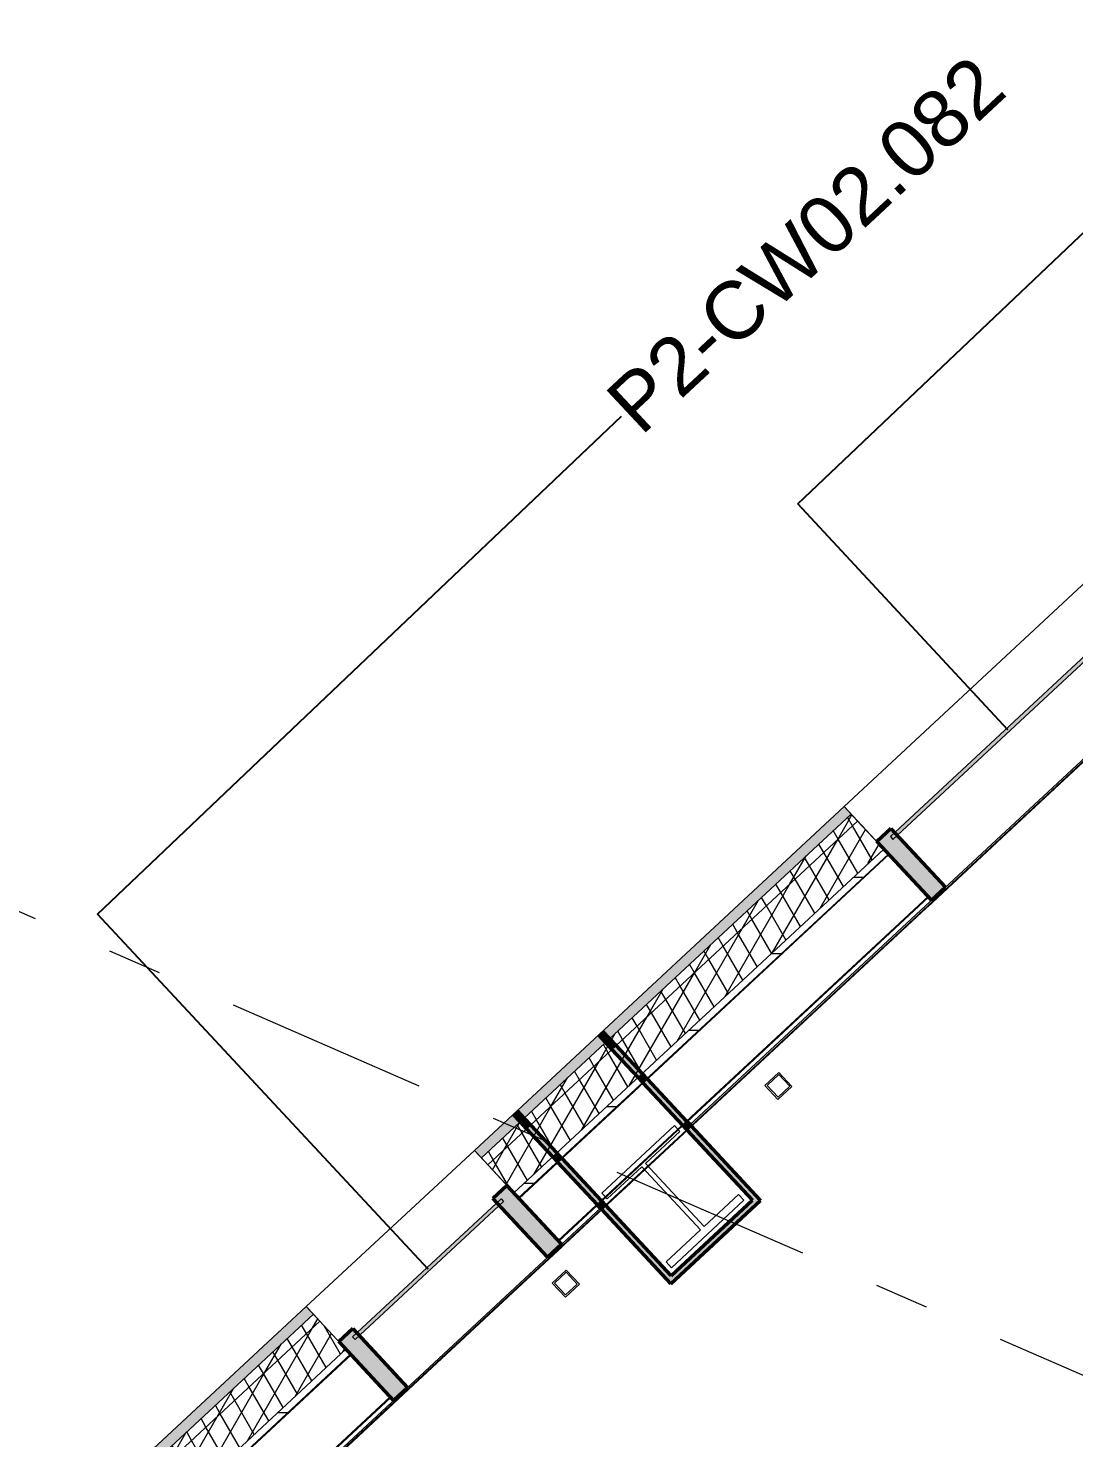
# Model space of a CAD drawing. Header units: millimetres. Extents: x -50172 to 90294, y -80883 to 956680.
# Drawn here: x -10892 to -8160, y -10666 to -6979 of the extents above; entities that cross this region are included whole.
import ezdxf
from ezdxf.enums import TextEntityAlignment as Align

# ---------------------------------------------------------------- set-up
doc = ezdxf.new("R2010")
doc.units = ezdxf.units.MM
doc.header["$MEASUREMENT"] = 0
doc.linetypes.add('Double Dashed', pattern=[1093.611073, 529.166651, -211.666656, 141.111112, -211.666656])
for name, color, linetype, lineweight, true_color in [('A-25-M_Curtain_Wall_Pen_No__46', 7, 'Continuous', 35, 0x444444), ('A-25-M_Wall_Ext_Pen_No__107', 7, 'Continuous', 15, 0xa6a6a6), ('A-25-M_Wall_Ext_Pen_No__27', 7, 'Continuous', 50, 0x2a2a2a), ('A-25-M_Wall_Int_Pen_No__107', 7, 'Continuous', 15, 0xa6a6a6), ('A-25-M_Wall_Int_Pen_No__27', 7, 'Continuous', 50, 0x2a2a2a), ('New_A-15-MG_Structural_Grid_Phase_2_Pen_No__222', 7, 'Continuous', 13, 0x65af33), ('New_A-25-M_Curtain_Wall_Pen_No__144', 7, 'Continuous', 0, 0xc8c8c8), ('New_A-25-M_Curtain_Wall_Pen_No__165', 7, 'Continuous', 0, 0x006060), ('New_A-25-M_Curtain_Wall_Pen_No__27', 7, 'Continuous', 50, 0x2a2a2a), ('New_A-25-M_Wall_Ext_Pen_No__107', 7, 'Continuous', 15, 0xa6a6a6), ('New_A-35-M_FFE-Zone_Pen_No__74', 7, 'Continuous', 20, 0x606060)]:
    doc.layers.add(name, color=color, linetype=linetype, lineweight=lineweight, true_color=true_color)
for name, color, linetype, lineweight in [('A-25-M_Curtain_Wall_Pen_No__85', 8, 'Continuous', 20), ('COLUMN.IFC Import_Pen_No__2', 8, 'Continuous', 15), ('New_A-20-M_Floor_Slab_Pen_No__89', 8, 'Continuous', 20), ('New_A-25-M_Curtain_Wall_Pen_No__1', 7, 'Continuous', 13), ('New_A-25-M_Wall_Ext_Pen_No__1', 7, 'Continuous', 13), ('New_A-25-M_Wall_Ext_Pen_No__87', 8, 'Continuous', 20), ('New_ArchiCAD Windows_Pen_No__1', 7, 'Continuous', 13), ('New_ArchiCAD Windows_Pen_No__87', 8, 'Continuous', 20), ('New_ArchiCAD Zone Stamps_Pen_No__9', 7, 'Continuous', 13)]:
    doc.layers.add(name, color=color, linetype=linetype, lineweight=lineweight)
for name, color, linetype in [('A-25-M_Wall_Int', 7, 'Continuous'), ('COLUMN.IFC Import', 7, 'Continuous'), ('New_A-15-MG_Structural_Grid_Phase_2', 7, 'Continuous'), ('New_A-20-M_Floor_Slab', 7, 'Continuous'), ('New_A-25-M_Curtain_Wall', 7, 'Continuous'), ('New_A-25-M_Wall_Ext', 7, 'Continuous'), ('New_A-35-M_FFE-Zone', 7, 'Continuous'), ('New_ArchiCAD Windows', 7, 'Continuous')]:
    doc.layers.add(name, color=color, linetype=linetype)
doc.styles.add('GENERATED_STYLE_2', font='')
doc.styles.add('GENERATED_STYLE_3', font='')
doc.styles.add('GENERATED_STYLE_4', font='')
doc.styles.get('GENERATED_STYLE_2').set_extended_font_data('Arial', bold=True)
doc.styles.get('GENERATED_STYLE_3').set_extended_font_data('Arial')
doc.styles.get('GENERATED_STYLE_4').set_extended_font_data('Swis721 BT')
doc.dimstyles.new('GENERATED_STYLE__3', dxfattribs={"dimtxt": 0.18, "dimasz": 273.6, "dimexe": 0.18, "dimexo": 0.0625, "dimgap": 0.09, "dimtad": 0, "dimtih": 1, "dimtoh": 1, "dimdec": 4, "dimzin": 0, "dimdsep": 46, "dimcen": 0.09, "dimadec": 0, "dimazin": 0, "dimtfac": 1, "dimtdec": 4, "dimtmove": 0, "dimatfit": 3, "dimldrblk": 'ARROWHEAD_5', "dimfxl": 1, "dimtolj": 1, "dimtzin": 0, "dimarcsym": 0})
pattern_1 = [(60, (0, 0), (-43.30127, 25), []), (120, (0, 0), (43.30127, 25), [])]
pattern_2 = [(0, (0, 0), (0, 200), [])]
pattern_3 = [(222.9404, (0, 0), (-117.9937, 126.797), [0, -100]), (222.9404, (22.4, -97.46), (-117.9937, 126.797), [0, -100])]

# ---------------------------------------------------------------- blocks, each defined once
blk = doc.blocks.new('Head of College_INB 2111_9_1', base_point=(-5731.5, -10802.1))
at = {"layer": 'New_A-35-M_FFE-Zone_Pen_No__74', "linetype": 'Continuous'}
for p, q in [((-6759.1, -7610.7), (-9162.9, -9847.6)), ((-9162.9, -9847.6), (-8978.4, -10045.8)), ((-8978.4, -10045.8), (-9212.5, -10263.7)), ((-9397, -10065.5), (-10317.2, -10921.8)), ((-9212.5, -10263.7), (-9397, -10065.5))]:
    blk.add_line(p, q, dxfattribs=at)
at = {"layer": 'New_ArchiCAD Zone Stamps_Pen_No__9'}
for tag, height, style, p in [('ROOM_NAME', 250, 'GENERATED_STYLE_2', (-6459.6, -9288.2)), ('zoneNameLine2', 250, 'GENERATED_STYLE_2', (-6648, -9720.3)), ('ROOM_NUMBER', 200, 'GENERATED_STYLE_3', (-6836.5, -10141)), ('measuredAreaCode', 200, 'GENERATED_STYLE_3', (-6993.5, -10501.1)), ('DUMMY_649', 200, 'GENERATED_STYLE_3', (-6686.1, -10635.2)), ('DUMMY_650', 200, 'GENERATED_STYLE_3', (-6196.7, -10848.5)), ('DUMMY_651', 133.3, 'GENERATED_STYLE_3', (-5917.5, -10955.1))]:
    blk.add_attdef(tag, text='', height=height, rotation=336.4404, dxfattribs=dict(at, style=style)).set_placement(p, align=Align.TOP_LEFT)
blk = doc.blocks.new('Slab_4_1', base_point=(-34879.7, -33019))
at = {"layer": 'New_A-20-M_Floor_Slab_Pen_No__89', "linetype": 'Continuous', "flags": 128}
blk.add_lwpolyline([(10933.1, -26822.8), (1863.4, -22868), (9871.7, -4502.5), (4224.7, -2040.2), (4133, -2000.1), (2145.4, -6558.2), (-3142, -4252.6), (-10743.6, -11326.4), (-11126.4, -10915), (-34879.7, -33019)], dxfattribs=at)
blk = doc.blocks.new('Rectangular Window Opening 19_4')
at = {"layer": 'New_ArchiCAD Windows_Pen_No__87', "linetype": 'Continuous'}
for p, q in [((-450, 339), (450, 339)), ((-450, 0), (-450, 339)), ((450, 0), (450, 339)), ((450, 0), (-450, 0))]:
    blk.add_line(p, q, dxfattribs=at)
blk = doc.blocks.new('Rectangular Window Opening 19_6')
at = {"layer": 'New_ArchiCAD Windows_Pen_No__87', "linetype": 'Continuous'}
for p, q in [((-300, 339), (300, 339)), ((-300, 0), (-300, 339)), ((300, 0), (300, 339)), ((300, 0), (-300, 0))]:
    blk.add_line(p, q, dxfattribs=at)
blk = doc.blocks.new('Wall_237_1', base_point=(-3214.8, -3855))
at = {"layer": 'A-25-M_Wall_Ext_Pen_No__107', "linetype": 'Continuous'}
for points in [[(-9383.7, -9632.4), (-9372.7, -9622.2), (-9391.1, -9602.4), (-9402.1, -9612.6)], [(-9366.6, -9650.7), (-9355.7, -9640.5), (-9372.7, -9622.2), (-9383.7, -9632.4)], [(-9298.5, -9723.9), (-9287.5, -9713.7), (-9355.7, -9640.5), (-9366.6, -9650.7)], [(-9286.3, -9737.1), (-9275.3, -9726.8), (-9287.5, -9713.7), (-9298.5, -9723.9)], [(-9284.9, -9738.5), (-9273.9, -9728.3), (-9275.3, -9726.8), (-9286.3, -9737.1)], [(-9182.7, -9848.3), (-9171.7, -9838.1), (-9273.9, -9728.3), (-9284.9, -9738.5)], [(-9606.8, -9840), (-9595.8, -9829.8), (-9614.2, -9810), (-9625.2, -9820.2)], [(-9589.8, -9858.3), (-9578.8, -9848.1), (-9595.8, -9829.8), (-9606.8, -9840)], [(-9181.3, -9849.8), (-9170.4, -9839.6), (-9171.7, -9838.1), (-9182.7, -9848.3)], [(-9171.1, -9860.8), (-9160.1, -9850.6), (-9170.4, -9839.6), (-9181.3, -9849.8)], [(-9521.6, -9931.5), (-9510.6, -9921.3), (-9578.8, -9848.1), (-9589.8, -9858.3)], [(-9509.4, -9944.7), (-9498.4, -9934.5), (-9510.6, -9921.3), (-9521.6, -9931.5)], [(-9508, -9946.1), (-9497, -9935.9), (-9498.4, -9934.5), (-9509.4, -9944.7)], [(-9405.8, -10056), (-9394.8, -10045.7), (-9497, -9935.9), (-9508, -9946.1)], [(-9404.5, -10057.4), (-9393.5, -10047.2), (-9394.8, -10045.7), (-9405.8, -10056)], [(-9394.2, -10068.4), (-9383.3, -10058.2), (-9393.5, -10047.2), (-9404.5, -10057.4)]]:
    blk.add_hatch(color=256, dxfattribs=at).paths.add_polyline_path(points)
at = {"layer": 'A-25-M_Wall_Ext_Pen_No__27', "linetype": 'Continuous'}
for p, q in [((-9402.1, -9612.6), (-9383.7, -9632.4)), ((-9372.7, -9622.2), (-9391.1, -9602.4)), ((-9355.7, -9640.5), (-9372.7, -9622.2)), ((-9383.7, -9632.4), (-9366.6, -9650.7)), ((-9366.6, -9650.7), (-9298.5, -9723.9)), ((-9287.5, -9713.7), (-9355.7, -9640.5)), ((-9298.5, -9723.9), (-9286.3, -9737.1)), ((-9275.3, -9726.8), (-9287.5, -9713.7)), ((-9273.9, -9728.3), (-9275.3, -9726.8)), ((-9171.7, -9838.1), (-9273.9, -9728.3)), ((-9286.3, -9737.1), (-9284.9, -9738.5)), ((-9284.9, -9738.5), (-9182.7, -9848.3)), ((-9625.2, -9820.2), (-9606.8, -9840)), ((-9595.8, -9829.8), (-9614.2, -9810)), ((-9606.8, -9840), (-9589.8, -9858.3)), ((-9578.8, -9848.1), (-9595.8, -9829.8)), ((-9170.4, -9839.6), (-9171.7, -9838.1)), ((-9160.1, -9850.6), (-9170.4, -9839.6)), ((-9589.8, -9858.3), (-9521.6, -9931.5)), ((-9510.6, -9921.3), (-9578.8, -9848.1)), ((-9182.7, -9848.3), (-9181.3, -9849.8)), ((-9181.3, -9849.8), (-9171.1, -9860.8)), ((-9521.6, -9931.5), (-9509.4, -9944.7)), ((-9498.4, -9934.5), (-9510.6, -9921.3)), ((-9509.4, -9944.7), (-9508, -9946.1)), ((-9508, -9946.1), (-9405.8, -10056)), ((-9497, -9935.9), (-9498.4, -9934.5)), ((-9394.8, -10045.7), (-9497, -9935.9)), ((-9405.8, -10056), (-9404.5, -10057.4)), ((-9404.5, -10057.4), (-9394.2, -10068.4)), ((-9393.5, -10047.2), (-9394.8, -10045.7)), ((-9383.3, -10058.2), (-9393.5, -10047.2))]:
    blk.add_line(p, q, dxfattribs=at)
at = {"layer": 'New_A-25-M_Wall_Ext_Pen_No__87', "linetype": 'Continuous', "flags": 128}
for points in [[(-8759.9, -9015.1), (-9726.4, -9914.4)], [(-9160.1, -9850.6), (-8529, -9263.2)], [(-9383.3, -10058.2), (-9171.1, -9860.8)], [(-9495.5, -10162.6), (-9394.2, -10068.4)], [(-10165.6, -10323.2), (-10892.5, -10999.6)], [(-10661.6, -11247.7), (-9934.7, -10571.3)]]:
    blk.add_lwpolyline(points, dxfattribs=at)
at = {"layer": 'New_ArchiCAD Windows', "color": 251, "linetype": 'Continuous', "lineweight": 20, "true_color": 0x606060, "xscale": -0.9999999999999999, "zscale": 1000, "rotation": 222.9403661904006}
for name, p in [('Rectangular Window Opening 19_4', (-8430.5, -8708.5)), ('Rectangular Window Opening 19_6', (-9946, -10118.8))]:
    blk.add_blockref(name, p, dxfattribs=at)
blk = doc.blocks.new('Wall_377_1', base_point=(-9614.2, -9810))
at = {"layer": 'A-25-M_Wall_Int_Pen_No__107', "linetype": 'Continuous'}
blk.add_hatch(color=256, dxfattribs=at).paths.add_polyline_path([(-9394.2, -10068.4), (-9212.5, -10263.7), (-9211.8, -10242.5), (-9383.3, -10058.2)])
at = {"layer": 'A-25-M_Wall_Int_Pen_No__27', "linetype": 'Continuous', "flags": 128}
for points in [[(-9211.8, -10242.5), (-9383.3, -10058.2)], [(-9394.2, -10068.4), (-9212.5, -10263.7)]]:
    blk.add_lwpolyline(points, dxfattribs=at)
blk = doc.blocks.new('Wall_378_1', base_point=(-9211.8, -10242.5))
at = {"layer": 'A-25-M_Wall_Int_Pen_No__107', "linetype": 'Continuous'}
blk.add_hatch(color=256, dxfattribs=at).paths.add_polyline_path([(-9212.5, -10263.7), (-8978.4, -10045.8), (-8999.6, -10045.1), (-9211.8, -10242.5)])
at = {"layer": 'A-25-M_Wall_Int_Pen_No__27', "linetype": 'Continuous', "flags": 128}
for points in [[(-9212.5, -10263.7), (-8978.4, -10045.8)], [(-8999.6, -10045.1), (-9211.8, -10242.5)]]:
    blk.add_lwpolyline(points, dxfattribs=at)
blk = doc.blocks.new('Wall_379_1', base_point=(-8999.6, -10045.1))
at = {"layer": 'A-25-M_Wall_Int_Pen_No__107', "linetype": 'Continuous'}
blk.add_hatch(color=256, dxfattribs=at).paths.add_polyline_path([(-8978.4, -10045.8), (-9160.1, -9850.6), (-9171.1, -9860.8), (-8999.6, -10045.1)])
at = {"layer": 'A-25-M_Wall_Int_Pen_No__27', "linetype": 'Continuous', "flags": 128}
for points in [[(-9171.1, -9860.8), (-8999.6, -10045.1)], [(-8978.4, -10045.8), (-9160.1, -9850.6)]]:
    blk.add_lwpolyline(points, dxfattribs=at)
blk = doc.blocks.new('Standard grid marker_23')
at = {"layer": 'New_A-15-MG_Structural_Grid_Phase_2_Pen_No__222', "linetype": 'Double Dashed'}
blk.add_line((2642.7, 0), (48997.9, 0), dxfattribs=at)
at = {"layer": 'New_A-15-MG_Structural_Grid_Phase_2_Pen_No__222', "style": 'GENERATED_STYLE_4'}
blk.add_attdef('AC_MarkerText_1', text='', height=350, rotation=113.5, dxfattribs=at).set_placement((-500, -1294.1), align=Align.MIDDLE_CENTER)
blk = doc.blocks.new('Discrete Accessory 244')
at = {"layer": 'COLUMN.IFC Import_Pen_No__2', "linetype": 'Continuous'}
for p, q in [((-25, 25), (25, 25)), ((-25, -25), (-25, 25)), ((-21, 21), (-21, -21)), ((21, 21), (-21, 21)), ((21, -21), (21, 21)), ((25, 25), (25, -25)), ((25, -25), (-25, -25)), ((-21, -21), (21, -21))]:
    blk.add_line(p, q, dxfattribs=at)
blk = doc.blocks.new('Discrete Accessory 336')
at = {"layer": 'COLUMN.IFC Import_Pen_No__2', "linetype": 'Continuous'}
for p, q in [((-25, 25), (25, 25)), ((-25, -25), (-25, 25)), ((-21, 21), (-21, -21)), ((21, 21), (-21, 21)), ((21, -21), (21, 21)), ((25, 25), (25, -25)), ((25, -25), (-25, -25)), ((-21, -21), (21, -21))]:
    blk.add_line(p, q, dxfattribs=at)
blk = doc.blocks.new('Column 98')
at = {"layer": 'COLUMN.IFC Import_Pen_No__2', "linetype": 'Continuous'}
for p, q in [((-129.4, 133.35), (129.4, 133.35)), ((-129.4, 112.85), (-129.4, 133.35)), ((-6.4, 112.85), (-129.4, 112.85)), ((-6.4, -112.85), (-6.4, 112.85)), ((6.4, 112.85), (6.4, -112.85)), ((129.4, 112.85), (6.4, 112.85)), ((129.4, 133.35), (129.4, 112.85)), ((-129.4, -112.85), (-6.4, -112.85)), ((-129.4, -133.35), (-129.4, -112.85)), ((129.4, -133.35), (-129.4, -133.35)), ((6.4, -112.85), (129.4, -112.85)), ((129.4, -112.85), (129.4, -133.35))]:
    blk.add_line(p, q, dxfattribs=at)
blk = doc.blocks.new('ARROWHEAD_5')
at = {"color": 0, "linetype": 'Continuous', "lineweight": 0}
blk.add_line((0, 0), (-1, 0), dxfattribs=at)
blk.add_solid([(-1, 0.2679), (0, 0), (-1, -0.2679), (-1, 0.2679)], dxfattribs=at)
blk = doc.blocks.new('Curtain Wall_23_1')
at = {"layer": 'New_A-25-M_Curtain_Wall_Pen_No__144', "linetype": 'Continuous'}
for points in [[(-9498.2, -10159.7), (-9641.2, -10005.9), (-9677.8, -10040), (-9534.8, -10193.7)], [(-9900.8, -10534.3), (-10043.9, -10380.6), (-10080.5, -10414.7), (-9937.4, -10568.4)]]:
    blk.add_hatch(color=256, dxfattribs=at).paths.add_polyline_path(points)
at = {"layer": 'New_A-25-M_Curtain_Wall_Pen_No__165', "linetype": 'Continuous', "lineweight": 0, "true_color": 0x001818}
blk.add_hatch(color=168, dxfattribs=at).paths.add_polyline_path([(-10037.8, -10409.1), (-9649.8, -10048.1), (-9656.6, -10040.8), (-10044.6, -10401.8)])
at = {"layer": 'New_A-25-M_Curtain_Wall_Pen_No__1', "linetype": 'Continuous'}
for p, q in [((-9656.6, -10040.8), (-10044.6, -10401.8)), ((-9649.8, -10048.1), (-10037.8, -10409.1)), ((-9656.6, -10040.8), (-9649.8, -10048.1)), ((-10044.6, -10401.8), (-10037.8, -10409.1))]:
    blk.add_line(p, q, dxfattribs=at)
at = {"layer": 'New_A-25-M_Curtain_Wall_Pen_No__27', "linetype": 'Continuous'}
for p, q in [((-9641.2, -10005.9), (-9677.8, -10040)), ((-9641.2, -10005.9), (-9498.2, -10159.7)), ((-9677.8, -10040), (-9534.8, -10193.7)), ((-9498.2, -10159.7), (-9534.8, -10193.7)), ((-10043.9, -10380.6), (-10080.5, -10414.7)), ((-10043.9, -10380.6), (-9900.8, -10534.3)), ((-10080.5, -10414.7), (-9937.4, -10568.4)), ((-9900.8, -10534.3), (-9937.4, -10568.4))]:
    blk.add_line(p, q, dxfattribs=at)
blk = doc.blocks.new('Curtain Wall_24_1')
at = {"layer": 'New_A-25-M_Curtain_Wall_Pen_No__144', "linetype": 'Continuous'}
for points in [[(-7872.9, -8647.2), (-8016, -8493.5), (-8052.6, -8527.6), (-7909.5, -8681.3)], [(-8495.2, -9226.3), (-8638.2, -9072.6), (-8674.8, -9106.6), (-8531.8, -9260.4)]]:
    blk.add_hatch(color=256, dxfattribs=at).paths.add_polyline_path(points)
at = {"layer": 'New_A-25-M_Curtain_Wall_Pen_No__165', "linetype": 'Continuous', "lineweight": 0, "true_color": 0x001818}
blk.add_hatch(color=168, dxfattribs=at).paths.add_polyline_path([(-8632.2, -9101.1), (-8024.6, -8535.7), (-8031.4, -8528.3), (-8639, -9093.8)])
at = {"layer": 'New_A-25-M_Curtain_Wall_Pen_No__1', "linetype": 'Continuous'}
for p, q in [((-8031.4, -8528.3), (-8639, -9093.8)), ((-8024.6, -8535.7), (-8632.2, -9101.1)), ((-8031.4, -8528.3), (-8024.6, -8535.7)), ((-8639, -9093.8), (-8632.2, -9101.1))]:
    blk.add_line(p, q, dxfattribs=at)
at = {"layer": 'New_A-25-M_Curtain_Wall_Pen_No__27', "linetype": 'Continuous'}
for p, q in [((-8016, -8493.5), (-8052.6, -8527.6)), ((-8016, -8493.5), (-7872.9, -8647.2)), ((-8052.6, -8527.6), (-7909.5, -8681.3)), ((-7872.9, -8647.2), (-7909.5, -8681.3)), ((-8638.2, -9072.6), (-8674.8, -9106.6)), ((-8638.2, -9072.6), (-8495.2, -9226.3)), ((-8674.8, -9106.6), (-8531.8, -9260.4)), ((-8495.2, -9226.3), (-8531.8, -9260.4))]:
    blk.add_line(p, q, dxfattribs=at)
blk = doc.blocks.new('Rectangular Window Opening 19_9')
at = {"layer": 'New_ArchiCAD Windows_Pen_No__1', "linetype": 'Continuous'}
for p, q in [((-450, 339), (-450, 324)), ((450, 324), (450, 339)), ((-450, 324), (-450, 322)), ((-450, 322), (-450, 172)), ((450, 322), (450, 324)), ((450, 172), (450, 322)), ((-450, 172), (-450, 170)), ((-450, 170), (-450, 152)), ((-450, 152), (-450, 52)), ((450, 170), (450, 172)), ((450, 152), (450, 170)), ((450, 52), (450, 152)), ((-450, 52), (-450, 27)), ((450, 27), (450, 52)), ((-450, 27), (-450, 0)), ((450, 0), (450, 27))]:
    blk.add_line(p, q, dxfattribs=at)
blk = doc.blocks.new('Rectangular Window Opening 19_11')
at = {"layer": 'New_ArchiCAD Windows_Pen_No__1', "linetype": 'Continuous'}
for p, q in [((-300, 339), (-300, 324)), ((300, 324), (300, 339)), ((-300, 324), (-300, 322)), ((-300, 322), (-300, 172)), ((300, 322), (300, 324)), ((300, 172), (300, 322)), ((-300, 172), (-300, 170)), ((-300, 170), (-300, 152)), ((-300, 152), (-300, 52)), ((300, 170), (300, 172)), ((300, 152), (300, 170)), ((300, 52), (300, 152)), ((-300, 52), (-300, 27)), ((300, 27), (300, 52)), ((-300, 27), (-300, 0)), ((300, 0), (300, 27))]:
    blk.add_line(p, q, dxfattribs=at)
blk = doc.blocks.new('Wall_456_1', base_point=(-3348.9, -3979.7))
at = {"layer": 'A-25-M_Wall_Ext_Pen_No__107', "linetype": 'Continuous'}
for points in [[(-9171.1, -9860.8), (-9160.1, -9850.6), (-9170.4, -9839.6), (-9181.3, -9849.8)], [(-9394.2, -10068.4), (-9383.3, -10058.2), (-9393.5, -10047.2), (-9404.5, -10057.4)]]:
    blk.add_hatch(color=256, dxfattribs=at).paths.add_polyline_path(points)
at = {"layer": 'New_A-25-M_Wall_Ext_Pen_No__107', "linetype": 'Continuous'}
for points in [[(-8760, -9015.1), (-9726.4, -9914.4), (-9708, -9934.2), (-8741.6, -9034.8)], [(-10165.6, -10323.2), (-10929.1, -11033.6), (-10910.7, -11053.4), (-10147.2, -10342.9)]]:
    blk.add_hatch(color=256, dxfattribs=at).paths.add_polyline_path(points)
h = blk.add_hatch(dxfattribs=at)
h.set_pattern_fill('Batt_Insulation_0001', color=256, style=0, pattern_type=2)
h.set_pattern_definition(pattern_1)
h.paths.add_polyline_path([(-8741.6, -9034.8), (-9708, -9934.2), (-9691, -9952.5), (-8724.5, -9053.1)])
h = blk.add_hatch(dxfattribs=at)
h.set_pattern_fill('Batt_Insulation_0001', color=256, style=0, pattern_type=2)
h.set_pattern_definition(pattern_1)
h.paths.add_polyline_path([(-8724.5, -9053.1), (-9691, -9952.5), (-9622.8, -10025.7), (-8656.4, -9126.3)])
h = blk.add_hatch(dxfattribs=at)
h.set_pattern_fill('Plywood_0001', color=256, style=0, pattern_type=2)
h.set_pattern_definition(pattern_2)
h.paths.add_polyline_path([(-8656.4, -9126.3), (-9622.8, -10025.7), (-9610.6, -10038.9), (-8644.1, -9139.5)])
at = {"layer": 'New_A-25-M_Wall_Ext_Pen_No__107', "linetype": 'Continuous', "lineweight": 0, "true_color": 0x535353}
for points in [[(-8644.1, -9139.5), (-9610.6, -10038.9), (-9609.2, -10040.3), (-8642.8, -9141)], [(-8540.6, -9250.8), (-9507, -10150.1), (-9505.7, -10151.6), (-8539.2, -9252.3)], [(-10049.8, -10447.6), (-10813.3, -11158.1), (-10811.9, -11159.5), (-10048.5, -10449.1)], [(-9946.3, -10558.9), (-10709.7, -11269.3), (-10708.4, -11270.8), (-9944.9, -10560.4)]]:
    blk.add_hatch(color=251, dxfattribs=at).paths.add_polyline_path(points)
at = {"layer": 'New_A-25-M_Wall_Ext_Pen_No__107', "linetype": 'Continuous'}
h = blk.add_hatch(dxfattribs=at)
h.set_pattern_fill('Plaster_0001', color=256, style=0, pattern_type=2)
h.set_pattern_definition(pattern_3)
h.paths.add_polyline_path([(-9160.1, -9850.6), (-8529, -9263.2), (-8539.2, -9252.3), (-9170.4, -9839.6)])
h = blk.add_hatch(dxfattribs=at)
h.set_pattern_fill('Plaster_0001', color=256, style=0, pattern_type=2)
h.set_pattern_definition(pattern_3)
h.paths.add_polyline_path([(-9383.3, -10058.2), (-9171.1, -9860.8), (-9181.3, -9849.8), (-9393.5, -10047.2)])
h = blk.add_hatch(dxfattribs=at)
h.set_pattern_fill('Plaster_0001', color=256, style=0, pattern_type=2)
h.set_pattern_definition(pattern_3)
h.paths.add_polyline_path([(-9404.5, -10057.4), (-9505.7, -10151.6), (-9495.5, -10162.6), (-9394.2, -10068.4)])
h = blk.add_hatch(dxfattribs=at)
h.set_pattern_fill('Batt_Insulation_0001', color=256, style=0, pattern_type=2)
h.set_pattern_definition(pattern_1)
h.paths.add_polyline_path([(-10147.2, -10342.9), (-10910.7, -11053.4), (-10893.7, -11071.7), (-10130.2, -10361.2)])
h = blk.add_hatch(dxfattribs=at)
h.set_pattern_fill('Batt_Insulation_0001', color=256, style=0, pattern_type=2)
h.set_pattern_definition(pattern_1)
h.paths.add_polyline_path([(-10130.2, -10361.2), (-10893.7, -11071.7), (-10825.5, -11144.9), (-10062.1, -10434.4)])
h = blk.add_hatch(dxfattribs=at)
h.set_pattern_fill('Plywood_0001', color=256, style=0, pattern_type=2)
h.set_pattern_definition(pattern_2)
h.paths.add_polyline_path([(-10062.1, -10434.4), (-10825.5, -11144.9), (-10813.3, -11158.1), (-10049.8, -10447.6)])
h = blk.add_hatch(dxfattribs=at)
h.set_pattern_fill('Plaster_0001', color=256, style=0, pattern_type=2)
h.set_pattern_definition(pattern_3)
h.paths.add_polyline_path([(-9944.9, -10560.4), (-10708.4, -11270.8), (-10698.2, -11281.8), (-9934.7, -10571.3)])
at = {"layer": 'A-25-M_Wall_Ext_Pen_No__27', "linetype": 'Continuous'}
for p, q in [((-9160.1, -9850.6), (-9170.4, -9839.6)), ((-9181.3, -9849.8), (-9171.1, -9860.8)), ((-9404.5, -10057.4), (-9394.2, -10068.4)), ((-9383.3, -10058.2), (-9393.5, -10047.2))]:
    blk.add_line(p, q, dxfattribs=at)
at = {"layer": 'New_A-25-M_Wall_Ext_Pen_No__1', "linetype": 'Continuous'}
for p, q in [((-8741.6, -9034.8), (-9708, -9934.2)), ((-8724.5, -9053.1), (-9691, -9952.5)), ((-8656.4, -9126.3), (-9622.8, -10025.7)), ((-8644.1, -9139.5), (-9610.6, -10038.9)), ((-8642.8, -9141), (-9609.2, -10040.3)), ((-8540.6, -9250.8), (-9507, -10150.1)), ((-8539.2, -9252.3), (-9170.4, -9839.6)), ((-9170.4, -9839.6), (-9181.3, -9849.8)), ((-9181.3, -9849.8), (-9393.5, -10047.2)), ((-9404.5, -10057.4), (-9505.7, -10151.6)), ((-9393.5, -10047.2), (-9404.5, -10057.4)), ((-10147.2, -10342.9), (-10910.7, -11053.4)), ((-10130.2, -10361.2), (-10893.7, -11071.7)), ((-10062.1, -10434.4), (-10825.5, -11144.9)), ((-10049.8, -10447.6), (-10813.3, -11158.1)), ((-10048.5, -10449.1), (-10811.9, -11159.5)), ((-9946.3, -10558.9), (-10709.7, -11269.3)), ((-9944.9, -10560.4), (-10708.4, -11270.8))]:
    blk.add_line(p, q, dxfattribs=at)
at = {"layer": 'New_A-25-M_Wall_Ext_Pen_No__1', "linetype": 'Continuous', "flags": 128}
for points in [[(-8760, -9015.1), (-9726.4, -9914.4)], [(-9160.1, -9850.6), (-8529, -9263.2)], [(-9383.3, -10058.2), (-9171.1, -9860.8)], [(-9495.5, -10162.6), (-9394.2, -10068.4)], [(-10165.6, -10323.2), (-10929.1, -11033.6)], [(-10698.2, -11281.8), (-9934.7, -10571.3)]]:
    blk.add_lwpolyline(points, dxfattribs=at)
at = {"layer": 'New_ArchiCAD Windows', "color": 251, "linetype": 'Continuous', "lineweight": 20, "true_color": 0x606060, "xscale": -1, "zscale": 1000, "rotation": 222.9403661904006}
for name, p in [('Rectangular Window Opening 19_9', (-8430.5, -8708.5)), ('Rectangular Window Opening 19_11', (-9946, -10118.8))]:
    blk.add_blockref(name, p, dxfattribs=at)
blk = doc.blocks.new('Standard grid marker_30')
at = {"layer": 'New_A-15-MG_Structural_Grid_Phase_2_Pen_No__222', "linetype": 'Double Dashed'}
blk.add_line((705.1, 0), (32130.3, 0), dxfattribs=at)
at = {"layer": 'New_A-15-MG_Structural_Grid_Phase_2_Pen_No__222', "style": 'GENERATED_STYLE_4'}
for tag, p in [('AC_MarkerText_1_0', (-500, 43.4)), ('AC_MarkerText_1_1', (33335.4, 43.4))]:
    blk.add_attdef(tag, text='', height=350, rotation=180, dxfattribs=at).set_placement(p, align=Align.MIDDLE_CENTER)

msp = doc.modelspace()

# ---------------------------------------------------------------- block references
at = {"layer": 'A-25-M_Wall_Int', "color": 250, "lineweight": 50, "true_color": 0x2a2a2a}
for name, p in [('Wall_379_1', (-8999.6, -10045.1)), ('Wall_377_1', (-9614.2, -9810)), ('Wall_378_1', (-9211.8, -10242.5))]:
    msp.add_blockref(name, p, dxfattribs=at)
at = {"layer": 'COLUMN.IFC Import', "linetype": 'Continuous', "zscale": 1000}
for name, p, rotation in [('Discrete Accessory 244', (-8931.6, -9745.8), 222.940410901894), ('Column 98', (-9207.2, -10035.6), 42.940411571261), ('Discrete Accessory 336', (-9487.3, -10262.9), 222.940410901894)]:
    msp.add_blockref(name, p, dxfattribs=dict(at, rotation=rotation))
at = {"layer": 'New_A-15-MG_Structural_Grid_Phase_2', "color": 8, "linetype": 'Continuous', "lineweight": 15, "zscale": 1000}
for name, p, rotation in [('Standard grid marker_23', (3387.7, 1823.7), 222.9404146370858), ('Standard grid marker_30', (15837, -20956.1), 156.4404115839929)]:
    msp.add_blockref(name, p, dxfattribs=dict(at, rotation=rotation))
at = {"layer": 'New_A-20-M_Floor_Slab', "color": 8, "linetype": 'Continuous', "lineweight": 20}
msp.add_blockref('Slab_4_1', (-34879.7, -33019), dxfattribs=at)
at = {"layer": 'New_A-25-M_Curtain_Wall', "linetype": 'Continuous', "lineweight": 0}
for name in ['Curtain Wall_24_1', 'Curtain Wall_23_1']:
    msp.add_blockref(name, (0, 0), dxfattribs=at)
at = {"layer": 'New_A-25-M_Wall_Ext', "color": 250, "lineweight": 50, "true_color": 0x2a2a2a}
for name, p in [('Wall_456_1', (-3348.9, -3979.7)), ('Wall_237_1', (-3214.8, -3855))]:
    msp.add_blockref(name, p, dxfattribs=at)
at = {"layer": 'New_A-35-M_FFE-Zone', "linetype": 'Continuous'}
msp.add_blockref('Head of College_INB 2111_9_1', (-5731.5, -10802.1), dxfattribs=at)

# ---------------------------------------------------------------- texts
at = {"layer": 'A-25-M_Curtain_Wall_Pen_No__46', "linetype": 'Continuous', "insert": (-9341.3, -7994.2), "char_height": 150, "attachment_point": 4, "rotation": 42.994, "style": 'GENERATED_STYLE_4'}
msp.add_mtext('\\A1;{\\fSwis721 BT|b0|i0|c0|p34;P2-CW02.082}', dxfattribs=at)

# ---------------------------------------------------------------- leaders
at = {"layer": 'A-25-M_Curtain_Wall_Pen_No__85', "linetype": 'Continuous', "annotation_type": 0, "has_hookline": 1, "hookline_direction": 0, "text_width": 1535.7, "horizontal_direction": (0.731425, 0.681922, 0)}
for points in [[(-8331.8, -8814.7), (-8880.9, -8223.8), (-7511.2, -6921.4)], [(-9847.2, -10224.9), (-10711.1, -9296.6), (-9341.4, -7994.2)]]:
    msp.add_leader(points, dimstyle='GENERATED_STYLE__3', dxfattribs=at)

doc.saveas('drawing.dxf')
